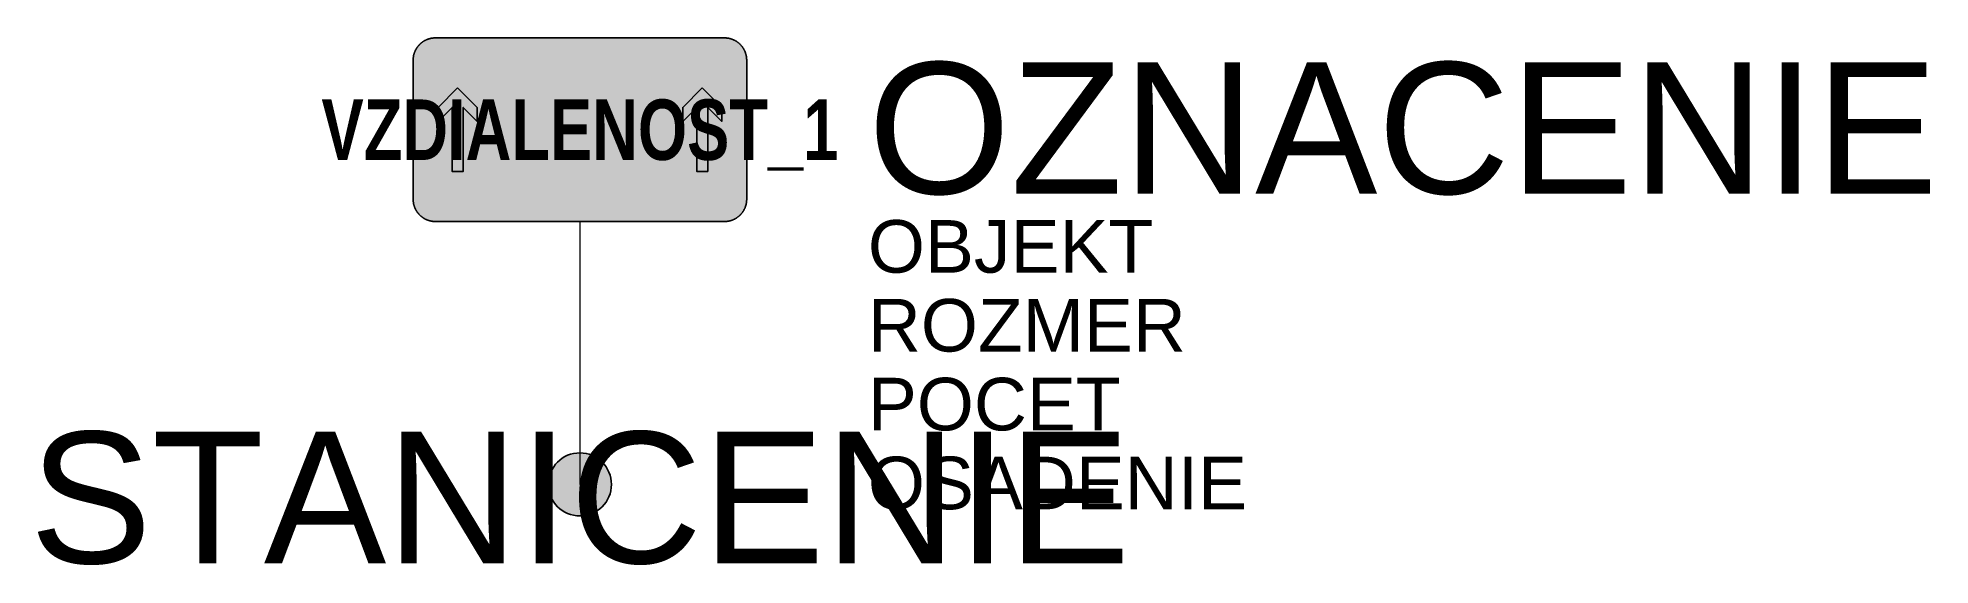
# Model space of a CAD drawing. Header units: metres. Extents: x -10.3 to 25.7, y -1.5 to 8.5.
import ezdxf
from ezdxf.enums import TextEntityAlignment as Align

# ---------------------------------------------------------------- set-up
doc = ezdxf.new("R2010")
doc.units = ezdxf.units.M
doc.layers.get('Defpoints').update_dxf_attribs({"color": 140, "lineweight": 5})
doc.styles.add('DZ', font='arialbd.ttf')
doc.styles.get("Standard").update_dxf_attribs({"font": 'arial.ttf'})

msp = doc.modelspace()

# ---------------------------------------------------------------- hatches: boundary and pattern name
at = {"true_color": 0xf1efea}
msp.add_hatch(color=7, dxfattribs=at).paths.add_polyline_path([(-2.752, 5), (-2.757, 5), (-2.762, 5), (-2.767, 5), (-2.773, 5), (-2.778, 5.001), (-2.783, 5.001), (-2.788, 5.002), (-2.793, 5.002), (-2.799, 5.003), (-2.804, 5.003), (-2.809, 5.004), (-2.814, 5.005), (-2.819, 5.005), (-2.824, 5.006), (-2.83, 5.007), (-2.835, 5.008), (-2.84, 5.009), (-2.845, 5.01), (-2.85, 5.012), (-2.855, 5.013), (-2.86, 5.014), (-2.865, 5.015), (-2.87, 5.017), (-2.875, 5.018), (-2.88, 5.02), (-2.885, 5.021), (-2.89, 5.023), (-2.894, 5.025), (-2.899, 5.027), (-2.904, 5.028), (-2.909, 5.03), (-2.914, 5.032), (-2.918, 5.034), (-2.923, 5.036), (-2.928, 5.038), (-2.933, 5.041), (-2.937, 5.043), (-2.942, 5.045), (-2.946, 5.047), (-2.951, 5.05), (-2.956, 5.052), (-2.96, 5.055), (-2.965, 5.057), (-2.969, 5.06), (-2.973, 5.063), (-2.978, 5.065), (-2.982, 5.068), (-2.987, 5.071), (-2.991, 5.074), (-2.995, 5.077), (-2.999, 5.08), (-3.004, 5.083), (-3.008, 5.086), (-3.012, 5.089), (-3.016, 5.093), (-3.02, 5.096), (-3.024, 5.099), (-3.028, 5.103), (-3.032, 5.106), (-3.036, 5.109), (-3.04, 5.113), (-3.044, 5.117), (-3.047, 5.12), (-3.051, 5.124), (-3.055, 5.128), (-3.058, 5.131), (-3.062, 5.135), (-3.065, 5.139), (-3.069, 5.143), (-3.072, 5.147), (-3.076, 5.151), (-3.079, 5.155), (-3.082, 5.159), (-3.086, 5.163), (-3.089, 5.167), (-3.092, 5.171), (-3.095, 5.176), (-3.098, 5.18), (-3.101, 5.184), (-3.104, 5.188), (-3.107, 5.193), (-3.109, 5.197), (-3.112, 5.201), (-3.115, 5.206), (-3.118, 5.21), (-3.12, 5.215), (-3.123, 5.219), (-3.125, 5.224), (-3.128, 5.229), (-3.13, 5.233), (-3.132, 5.238), (-3.134, 5.242), (-3.137, 5.247), (-3.139, 5.252), (-3.141, 5.256), (-3.143, 5.261), (-3.145, 5.266), (-3.147, 5.271), (-3.148, 5.276), (-3.15, 5.281), (-3.152, 5.285), (-3.154, 5.29), (-3.155, 5.295), (-3.157, 5.3), (-3.158, 5.305), (-3.16, 5.31), (-3.161, 5.315), (-3.162, 5.32), (-3.164, 5.325), (-3.165, 5.33), (-3.166, 5.335), (-3.167, 5.34), (-3.168, 5.345), (-3.169, 5.351), (-3.17, 5.356), (-3.17, 5.361), (-3.171, 5.366), (-3.172, 5.371), (-3.172, 5.376), (-3.173, 5.381), (-3.173, 5.387), (-3.174, 5.392), (-3.174, 5.397), (-3.174, 5.402), (-3.175, 5.408), (-3.175, 5.413), (-3.175, 5.418), (-3.175, 5.423), (-3.175, 8.069), (-3.175, 8.074), (-3.175, 8.08), (-3.175, 8.085), (-3.174, 8.09), (-3.174, 8.095), (-3.174, 8.101), (-3.173, 8.106), (-3.173, 8.111), (-3.172, 8.116), (-3.172, 8.121), (-3.171, 8.126), (-3.17, 8.132), (-3.17, 8.137), (-3.169, 8.142), (-3.168, 8.147), (-3.167, 8.152), (-3.166, 8.157), (-3.165, 8.162), (-3.164, 8.167), (-3.162, 8.172), (-3.161, 8.177), (-3.16, 8.182), (-3.158, 8.187), (-3.157, 8.192), (-3.155, 8.197), (-3.154, 8.202), (-3.152, 8.207), (-3.15, 8.212), (-3.148, 8.217), (-3.147, 8.222), (-3.145, 8.226), (-3.143, 8.231), (-3.141, 8.236), (-3.139, 8.241), (-3.137, 8.245), (-3.134, 8.25), (-3.132, 8.255), (-3.13, 8.259), (-3.128, 8.264), (-3.125, 8.268), (-3.123, 8.273), (-3.12, 8.278), (-3.118, 8.282), (-3.115, 8.286), (-3.112, 8.291), (-3.109, 8.295), (-3.107, 8.3), (-3.104, 8.304), (-3.101, 8.308), (-3.098, 8.313), (-3.095, 8.317), (-3.092, 8.321), (-3.089, 8.325), (-3.086, 8.329), (-3.082, 8.333), (-3.079, 8.337), (-3.076, 8.341), (-3.072, 8.345), (-3.069, 8.349), (-3.065, 8.353), (-3.062, 8.357), (-3.058, 8.361), (-3.055, 8.365), (-3.051, 8.368), (-3.047, 8.372), (-3.044, 8.376), (-3.04, 8.379), (-3.036, 8.383), (-3.032, 8.386), (-3.028, 8.39), (-3.024, 8.393), (-3.02, 8.397), (-3.016, 8.4), (-3.012, 8.403), (-3.008, 8.406), (-3.004, 8.409), (-2.999, 8.412), (-2.995, 8.415), (-2.991, 8.418), (-2.987, 8.421), (-2.982, 8.424), (-2.978, 8.427), (-2.973, 8.43), (-2.969, 8.432), (-2.965, 8.435), (-2.96, 8.438), (-2.956, 8.44), (-2.951, 8.443), (-2.946, 8.445), (-2.942, 8.447), (-2.937, 8.45), (-2.933, 8.452), (-2.928, 8.454), (-2.923, 8.456), (-2.918, 8.458), (-2.914, 8.46), (-2.909, 8.462), (-2.904, 8.464), (-2.899, 8.466), (-2.894, 8.468), (-2.89, 8.469), (-2.885, 8.471), (-2.88, 8.473), (-2.875, 8.474), (-2.87, 8.476), (-2.865, 8.477), (-2.86, 8.478), (-2.855, 8.48), (-2.85, 8.481), (-2.845, 8.482), (-2.84, 8.483), (-2.835, 8.484), (-2.83, 8.485), (-2.824, 8.486), (-2.819, 8.487), (-2.814, 8.488), (-2.809, 8.489), (-2.804, 8.489), (-2.799, 8.49), (-2.793, 8.49), (-2.788, 8.491), (-2.783, 8.491), (-2.778, 8.492), (-2.773, 8.492), (-2.767, 8.492), (-2.762, 8.492), (-2.757, 8.492), (-2.752, 8.492), (2.752, 8.493), (2.757, 8.492), (2.762, 8.492), (2.767, 8.492), (2.773, 8.492), (2.778, 8.492), (2.783, 8.491), (2.788, 8.491), (2.793, 8.49), (2.799, 8.49), (2.804, 8.489), (2.809, 8.489), (2.814, 8.488), (2.819, 8.487), (2.824, 8.486), (2.83, 8.485), (2.835, 8.484), (2.84, 8.483), (2.845, 8.482), (2.85, 8.481), (2.855, 8.48), (2.86, 8.478), (2.865, 8.477), (2.87, 8.476), (2.875, 8.474), (2.88, 8.473), (2.885, 8.471), (2.89, 8.469), (2.894, 8.468), (2.899, 8.466), (2.904, 8.464), (2.909, 8.462), (2.914, 8.46), (2.918, 8.458), (2.923, 8.456), (2.928, 8.454), (2.933, 8.452), (2.937, 8.45), (2.942, 8.447), (2.946, 8.445), (2.951, 8.443), (2.956, 8.44), (2.96, 8.438), (2.965, 8.435), (2.969, 8.432), (2.973, 8.43), (2.978, 8.427), (2.982, 8.424), (2.987, 8.421), (2.991, 8.418), (2.995, 8.415), (2.999, 8.412), (3.003, 8.409), (3.008, 8.406), (3.012, 8.403), (3.016, 8.4), (3.02, 8.397), (3.024, 8.393), (3.028, 8.39), (3.032, 8.386), (3.036, 8.383), (3.04, 8.379), (3.044, 8.376), (3.047, 8.372), (3.051, 8.368), (3.055, 8.365), (3.058, 8.361), (3.062, 8.357), (3.065, 8.353), (3.069, 8.349), (3.072, 8.345), (3.076, 8.341), (3.079, 8.337), (3.082, 8.333), (3.086, 8.329), (3.089, 8.325), (3.092, 8.321), (3.095, 8.317), (3.098, 8.313), (3.101, 8.308), (3.104, 8.304), (3.107, 8.3), (3.109, 8.295), (3.112, 8.291), (3.115, 8.286), (3.118, 8.282), (3.12, 8.278), (3.123, 8.273), (3.125, 8.268), (3.128, 8.264), (3.13, 8.259), (3.132, 8.255), (3.134, 8.25), (3.137, 8.245), (3.139, 8.241), (3.141, 8.236), (3.143, 8.231), (3.145, 8.226), (3.147, 8.222), (3.148, 8.217), (3.15, 8.212), (3.152, 8.207), (3.154, 8.202), (3.155, 8.197), (3.157, 8.192), (3.158, 8.187), (3.16, 8.182), (3.161, 8.177), (3.162, 8.172), (3.163, 8.167), (3.165, 8.162), (3.166, 8.157), (3.167, 8.152), (3.168, 8.147), (3.169, 8.142), (3.17, 8.137), (3.17, 8.132), (3.171, 8.126), (3.172, 8.121), (3.172, 8.116), (3.173, 8.111), (3.173, 8.106), (3.174, 8.101), (3.174, 8.095), (3.174, 8.09), (3.175, 8.085), (3.175, 8.08), (3.175, 8.074), (3.175, 8.069), (3.175, 5.423), (3.175, 5.418), (3.175, 5.413), (3.175, 5.408), (3.174, 5.402), (3.174, 5.397), (3.174, 5.392), (3.173, 5.387), (3.173, 5.381), (3.172, 5.376), (3.172, 5.371), (3.171, 5.366), (3.17, 5.361), (3.17, 5.356), (3.169, 5.351), (3.168, 5.345), (3.167, 5.34), (3.166, 5.335), (3.165, 5.33), (3.163, 5.325), (3.162, 5.32), (3.161, 5.315), (3.16, 5.31), (3.158, 5.305), (3.157, 5.3), (3.155, 5.295), (3.154, 5.29), (3.152, 5.285), (3.15, 5.281), (3.148, 5.276), (3.147, 5.271), (3.145, 5.266), (3.143, 5.261), (3.141, 5.256), (3.139, 5.252), (3.137, 5.247), (3.134, 5.242), (3.132, 5.238), (3.13, 5.233), (3.128, 5.229), (3.125, 5.224), (3.123, 5.219), (3.12, 5.215), (3.118, 5.21), (3.115, 5.206), (3.112, 5.201), (3.109, 5.197), (3.107, 5.193), (3.104, 5.188), (3.101, 5.184), (3.098, 5.18), (3.095, 5.176), (3.092, 5.171), (3.089, 5.167), (3.086, 5.163), (3.082, 5.159), (3.079, 5.155), (3.076, 5.151), (3.072, 5.147), (3.069, 5.143), (3.065, 5.139), (3.062, 5.135), (3.058, 5.131), (3.055, 5.128), (3.051, 5.124), (3.047, 5.12), (3.044, 5.117), (3.04, 5.113), (3.036, 5.109), (3.032, 5.106), (3.028, 5.103), (3.024, 5.099), (3.02, 5.096), (3.016, 5.093), (3.012, 5.089), (3.008, 5.086), (3.003, 5.083), (2.999, 5.08), (2.995, 5.077), (2.991, 5.074), (2.987, 5.071), (2.982, 5.068), (2.978, 5.065), (2.973, 5.063), (2.969, 5.06), (2.965, 5.057), (2.96, 5.055), (2.956, 5.052), (2.951, 5.05), (2.946, 5.047), (2.942, 5.045), (2.937, 5.043), (2.933, 5.041), (2.928, 5.038), (2.923, 5.036), (2.918, 5.034), (2.914, 5.032), (2.909, 5.03), (2.904, 5.028), (2.899, 5.027), (2.894, 5.025), (2.89, 5.023), (2.885, 5.021), (2.88, 5.02), (2.875, 5.018), (2.87, 5.017), (2.865, 5.015), (2.86, 5.014), (2.855, 5.013), (2.85, 5.012), (2.845, 5.01), (2.84, 5.009), (2.835, 5.008), (2.83, 5.007), (2.824, 5.006), (2.819, 5.005), (2.814, 5.005), (2.809, 5.004), (2.804, 5.003), (2.799, 5.003), (2.793, 5.002), (2.788, 5.002), (2.783, 5.001), (2.778, 5.001), (2.773, 5), (2.767, 5), (2.762, 5), (2.757, 5), (2.752, 5)])
at = {"true_color": 0x9b9b9b}
h = msp.add_hatch(color=253, dxfattribs=at)
h.paths.add_polyline_path([(-2.752, 5.106), (-2.76, 5.106), (-2.768, 5.106), (-2.776, 5.107), (-2.784, 5.107), (-2.792, 5.108), (-2.8, 5.109), (-2.808, 5.111), (-2.816, 5.112), (-2.823, 5.114), (-2.831, 5.116), (-2.839, 5.118), (-2.846, 5.12), (-2.854, 5.122), (-2.861, 5.125), (-2.868, 5.128), (-2.875, 5.131), (-2.882, 5.134), (-2.889, 5.137), (-2.896, 5.141), (-2.903, 5.144), (-2.91, 5.148), (-2.916, 5.152), (-2.923, 5.156), (-2.929, 5.16), (-2.935, 5.164), (-2.942, 5.169), (-2.948, 5.174), (-2.954, 5.178), (-2.959, 5.183), (-2.965, 5.188), (-2.971, 5.193), (-2.976, 5.199), (-2.981, 5.204), (-2.987, 5.21), (-2.992, 5.215), (-2.997, 5.221), (-3.001, 5.227), (-3.006, 5.233), (-3.011, 5.239), (-3.015, 5.246), (-3.019, 5.252), (-3.023, 5.259), (-3.027, 5.265), (-3.031, 5.272), (-3.034, 5.279), (-3.038, 5.286), (-3.041, 5.293), (-3.044, 5.3), (-3.047, 5.307), (-3.05, 5.314), (-3.052, 5.321), (-3.055, 5.329), (-3.057, 5.336), (-3.059, 5.344), (-3.061, 5.352), (-3.063, 5.359), (-3.064, 5.367), (-3.066, 5.375), (-3.067, 5.383), (-3.068, 5.391), (-3.068, 5.399), (-3.069, 5.407), (-3.069, 5.415), (-3.069, 5.423), (-3.069, 8.069), (-3.069, 8.077), (-3.069, 8.085), (-3.068, 8.094), (-3.068, 8.102), (-3.067, 8.11), (-3.066, 8.117), (-3.064, 8.125), (-3.063, 8.133), (-3.061, 8.141), (-3.059, 8.149), (-3.057, 8.156), (-3.055, 8.164), (-3.052, 8.171), (-3.05, 8.178), (-3.047, 8.186), (-3.044, 8.193), (-3.041, 8.2), (-3.038, 8.207), (-3.034, 8.214), (-3.031, 8.22), (-3.027, 8.227), (-3.023, 8.234), (-3.019, 8.24), (-3.015, 8.247), (-3.011, 8.253), (-3.006, 8.259), (-3.001, 8.265), (-2.997, 8.271), (-2.992, 8.277), (-2.987, 8.283), (-2.981, 8.288), (-2.976, 8.294), (-2.971, 8.299), (-2.965, 8.304), (-2.959, 8.309), (-2.954, 8.314), (-2.948, 8.319), (-2.942, 8.324), (-2.935, 8.328), (-2.929, 8.332), (-2.923, 8.337), (-2.916, 8.341), (-2.91, 8.345), (-2.903, 8.348), (-2.896, 8.352), (-2.889, 8.355), (-2.882, 8.359), (-2.875, 8.362), (-2.868, 8.365), (-2.861, 8.367), (-2.854, 8.37), (-2.846, 8.372), (-2.839, 8.375), (-2.831, 8.377), (-2.823, 8.378), (-2.816, 8.38), (-2.808, 8.382), (-2.8, 8.383), (-2.792, 8.384), (-2.784, 8.385), (-2.776, 8.386), (-2.768, 8.386), (-2.76, 8.387), (-2.752, 8.387), (2.752, 8.387), (2.76, 8.387), (2.768, 8.386), (2.776, 8.386), (2.784, 8.385), (2.792, 8.384), (2.8, 8.383), (2.808, 8.382), (2.816, 8.38), (2.823, 8.378), (2.831, 8.377), (2.839, 8.375), (2.846, 8.372), (2.853, 8.37), (2.861, 8.367), (2.868, 8.365), (2.875, 8.362), (2.882, 8.359), (2.889, 8.355), (2.896, 8.352), (2.903, 8.348), (2.91, 8.345), (2.916, 8.341), (2.923, 8.337), (2.929, 8.332), (2.935, 8.328), (2.942, 8.324), (2.948, 8.319), (2.954, 8.314), (2.959, 8.309), (2.965, 8.304), (2.971, 8.299), (2.976, 8.294), (2.981, 8.288), (2.987, 8.283), (2.992, 8.277), (2.997, 8.271), (3.001, 8.265), (3.006, 8.259), (3.011, 8.253), (3.015, 8.247), (3.019, 8.24), (3.023, 8.234), (3.027, 8.227), (3.031, 8.22), (3.034, 8.214), (3.038, 8.207), (3.041, 8.2), (3.044, 8.193), (3.047, 8.186), (3.05, 8.178), (3.052, 8.171), (3.055, 8.164), (3.057, 8.156), (3.059, 8.149), (3.061, 8.141), (3.063, 8.133), (3.064, 8.125), (3.066, 8.117), (3.067, 8.11), (3.068, 8.102), (3.068, 8.094), (3.069, 8.085), (3.069, 8.077), (3.069, 8.069), (3.069, 5.423), (3.069, 5.415), (3.069, 5.407), (3.068, 5.399), (3.068, 5.391), (3.067, 5.383), (3.066, 5.375), (3.064, 5.367), (3.063, 5.359), (3.061, 5.352), (3.059, 5.344), (3.057, 5.336), (3.055, 5.329), (3.052, 5.321), (3.05, 5.314), (3.047, 5.307), (3.044, 5.3), (3.041, 5.293), (3.038, 5.286), (3.034, 5.279), (3.031, 5.272), (3.027, 5.265), (3.023, 5.259), (3.019, 5.252), (3.015, 5.246), (3.011, 5.239), (3.006, 5.233), (3.001, 5.227), (2.997, 5.221), (2.992, 5.215), (2.987, 5.21), (2.981, 5.204), (2.976, 5.199), (2.971, 5.193), (2.965, 5.188), (2.959, 5.183), (2.954, 5.178), (2.948, 5.174), (2.942, 5.169), (2.935, 5.164), (2.929, 5.16), (2.923, 5.156), (2.916, 5.152), (2.91, 5.148), (2.903, 5.144), (2.896, 5.141), (2.889, 5.137), (2.882, 5.134), (2.875, 5.131), (2.868, 5.128), (2.861, 5.125), (2.853, 5.122), (2.846, 5.12), (2.839, 5.118), (2.831, 5.116), (2.823, 5.114), (2.816, 5.112), (2.808, 5.111), (2.8, 5.109), (2.792, 5.108), (2.784, 5.107), (2.776, 5.107), (2.768, 5.106), (2.76, 5.106), (2.752, 5.106)])
h.paths.add_polyline_path([(-2.752, 5.265), (-2.756, 5.265), (-2.76, 5.265), (-2.764, 5.265), (-2.768, 5.265), (-2.772, 5.266), (-2.776, 5.266), (-2.78, 5.267), (-2.784, 5.268), (-2.788, 5.269), (-2.791, 5.27), (-2.795, 5.271), (-2.799, 5.272), (-2.803, 5.273), (-2.806, 5.274), (-2.81, 5.276), (-2.813, 5.277), (-2.817, 5.279), (-2.82, 5.28), (-2.824, 5.282), (-2.827, 5.284), (-2.831, 5.286), (-2.834, 5.288), (-2.837, 5.29), (-2.84, 5.292), (-2.844, 5.294), (-2.847, 5.296), (-2.85, 5.298), (-2.853, 5.301), (-2.856, 5.303), (-2.858, 5.306), (-2.861, 5.308), (-2.864, 5.311), (-2.867, 5.314), (-2.869, 5.317), (-2.872, 5.319), (-2.874, 5.322), (-2.877, 5.325), (-2.879, 5.328), (-2.881, 5.331), (-2.883, 5.335), (-2.885, 5.338), (-2.887, 5.341), (-2.889, 5.344), (-2.891, 5.348), (-2.893, 5.351), (-2.895, 5.354), (-2.896, 5.358), (-2.898, 5.361), (-2.899, 5.365), (-2.901, 5.369), (-2.902, 5.372), (-2.903, 5.376), (-2.904, 5.38), (-2.905, 5.384), (-2.906, 5.387), (-2.907, 5.391), (-2.908, 5.395), (-2.909, 5.399), (-2.909, 5.403), (-2.91, 5.407), (-2.91, 5.411), (-2.91, 5.415), (-2.91, 5.419), (-2.91, 5.423), (-2.91, 8.069), (-2.91, 8.073), (-2.91, 8.077), (-2.91, 8.081), (-2.91, 8.085), (-2.909, 8.089), (-2.909, 8.093), (-2.908, 8.097), (-2.907, 8.101), (-2.906, 8.105), (-2.905, 8.109), (-2.904, 8.113), (-2.903, 8.116), (-2.902, 8.12), (-2.901, 8.124), (-2.899, 8.127), (-2.898, 8.131), (-2.896, 8.134), (-2.895, 8.138), (-2.893, 8.141), (-2.891, 8.145), (-2.889, 8.148), (-2.887, 8.151), (-2.885, 8.155), (-2.883, 8.158), (-2.881, 8.161), (-2.879, 8.164), (-2.877, 8.167), (-2.874, 8.17), (-2.872, 8.173), (-2.869, 8.176), (-2.867, 8.179), (-2.864, 8.181), (-2.861, 8.184), (-2.858, 8.187), (-2.856, 8.189), (-2.853, 8.192), (-2.85, 8.194), (-2.847, 8.196), (-2.844, 8.199), (-2.84, 8.201), (-2.837, 8.203), (-2.834, 8.205), (-2.831, 8.207), (-2.827, 8.209), (-2.824, 8.211), (-2.82, 8.212), (-2.817, 8.214), (-2.813, 8.215), (-2.81, 8.217), (-2.806, 8.218), (-2.803, 8.22), (-2.799, 8.221), (-2.795, 8.222), (-2.791, 8.223), (-2.788, 8.224), (-2.784, 8.225), (-2.78, 8.225), (-2.776, 8.226), (-2.772, 8.227), (-2.768, 8.227), (-2.764, 8.227), (-2.76, 8.228), (-2.756, 8.228), (-2.752, 8.228), (2.752, 8.228), (2.756, 8.228), (2.76, 8.228), (2.764, 8.227), (2.768, 8.227), (2.772, 8.227), (2.776, 8.226), (2.78, 8.225), (2.784, 8.225), (2.787, 8.224), (2.791, 8.223), (2.795, 8.222), (2.799, 8.221), (2.803, 8.22), (2.806, 8.218), (2.81, 8.217), (2.813, 8.215), (2.817, 8.214), (2.82, 8.212), (2.824, 8.211), (2.827, 8.209), (2.831, 8.207), (2.834, 8.205), (2.837, 8.203), (2.84, 8.201), (2.844, 8.199), (2.847, 8.196), (2.85, 8.194), (2.853, 8.192), (2.856, 8.189), (2.858, 8.187), (2.861, 8.184), (2.864, 8.181), (2.867, 8.179), (2.869, 8.176), (2.872, 8.173), (2.874, 8.17), (2.877, 8.167), (2.879, 8.164), (2.881, 8.161), (2.883, 8.158), (2.885, 8.155), (2.887, 8.151), (2.889, 8.148), (2.891, 8.145), (2.893, 8.141), (2.895, 8.138), (2.896, 8.134), (2.898, 8.131), (2.899, 8.127), (2.901, 8.124), (2.902, 8.12), (2.903, 8.116), (2.904, 8.113), (2.905, 8.109), (2.906, 8.105), (2.907, 8.101), (2.908, 8.097), (2.909, 8.093), (2.909, 8.089), (2.91, 8.085), (2.91, 8.081), (2.91, 8.077), (2.91, 8.073), (2.91, 8.069), (2.91, 5.423), (2.91, 5.419), (2.91, 5.415), (2.91, 5.411), (2.91, 5.407), (2.909, 5.403), (2.909, 5.399), (2.908, 5.395), (2.907, 5.391), (2.906, 5.387), (2.905, 5.384), (2.904, 5.38), (2.903, 5.376), (2.902, 5.372), (2.901, 5.369), (2.899, 5.365), (2.898, 5.361), (2.896, 5.358), (2.895, 5.354), (2.893, 5.351), (2.891, 5.348), (2.889, 5.344), (2.887, 5.341), (2.885, 5.338), (2.883, 5.335), (2.881, 5.331), (2.879, 5.328), (2.877, 5.325), (2.874, 5.322), (2.872, 5.319), (2.869, 5.317), (2.867, 5.314), (2.864, 5.311), (2.861, 5.308), (2.858, 5.306), (2.856, 5.303), (2.853, 5.301), (2.85, 5.298), (2.847, 5.296), (2.844, 5.294), (2.84, 5.292), (2.837, 5.29), (2.834, 5.288), (2.831, 5.286), (2.827, 5.284), (2.824, 5.282), (2.82, 5.28), (2.817, 5.279), (2.813, 5.277), (2.81, 5.276), (2.806, 5.274), (2.803, 5.273), (2.799, 5.272), (2.795, 5.271), (2.791, 5.27), (2.787, 5.269), (2.784, 5.268), (2.78, 5.267), (2.776, 5.266), (2.772, 5.266), (2.768, 5.265), (2.764, 5.265), (2.76, 5.265), (2.756, 5.265), (2.752, 5.265)], flags=16)
for points in [[(-2.328, 7.54), (-1.958, 7.17), (-1.958, 6.905), (-2.222, 7.17), (-2.222, 5.953), (-2.434, 5.953), (-2.434, 7.17), (-2.699, 6.905), (-2.699, 7.17)], [(2.328, 7.54), (2.699, 7.17), (2.699, 6.905), (2.434, 7.17), (2.434, 5.953), (2.223, 5.953), (2.223, 7.17), (1.958, 6.905), (1.958, 7.17)]]:
    msp.add_hatch(color=253, dxfattribs=at).paths.add_polyline_path(points)
h = msp.add_hatch(color=0)
h.dxf.hatch_style = 1
h.paths.add_polyline_path([(0.6, 0, 1), (-0.6, 0, 1)])

# ---------------------------------------------------------------- linework, layer by layer
at = {"lineweight": 9}
msp.add_line((0, 5), (0, 2.5), dxfattribs=at)
at = {"color": 0, "lineweight": 9}
msp.add_line((0, 2.5), (0, 0), dxfattribs=at)
at = {"color": 7, "true_color": 0xf1efea}
msp.add_lwpolyline([(-2.752, 5), (-2.757, 5), (-2.762, 5), (-2.767, 5), (-2.773, 5), (-2.778, 5.001), (-2.783, 5.001), (-2.788, 5.002), (-2.793, 5.002), (-2.799, 5.003), (-2.804, 5.003), (-2.809, 5.004), (-2.814, 5.005), (-2.819, 5.005), (-2.824, 5.006), (-2.83, 5.007), (-2.835, 5.008), (-2.84, 5.009), (-2.845, 5.01), (-2.85, 5.012), (-2.855, 5.013), (-2.86, 5.014), (-2.865, 5.015), (-2.87, 5.017), (-2.875, 5.018), (-2.88, 5.02), (-2.885, 5.021), (-2.89, 5.023), (-2.894, 5.025), (-2.899, 5.027), (-2.904, 5.028), (-2.909, 5.03), (-2.914, 5.032), (-2.918, 5.034), (-2.923, 5.036), (-2.928, 5.038), (-2.933, 5.041), (-2.937, 5.043), (-2.942, 5.045), (-2.946, 5.047), (-2.951, 5.05), (-2.956, 5.052), (-2.96, 5.055), (-2.965, 5.057), (-2.969, 5.06), (-2.973, 5.063), (-2.978, 5.065), (-2.982, 5.068), (-2.987, 5.071), (-2.991, 5.074), (-2.995, 5.077), (-2.999, 5.08), (-3.004, 5.083), (-3.008, 5.086), (-3.012, 5.089), (-3.016, 5.093), (-3.02, 5.096), (-3.024, 5.099), (-3.028, 5.103), (-3.032, 5.106), (-3.036, 5.109), (-3.04, 5.113), (-3.044, 5.117), (-3.047, 5.12), (-3.051, 5.124), (-3.055, 5.128), (-3.058, 5.131), (-3.062, 5.135), (-3.065, 5.139), (-3.069, 5.143), (-3.072, 5.147), (-3.076, 5.151), (-3.079, 5.155), (-3.082, 5.159), (-3.086, 5.163), (-3.089, 5.167), (-3.092, 5.171), (-3.095, 5.176), (-3.098, 5.18), (-3.101, 5.184), (-3.104, 5.188), (-3.107, 5.193), (-3.109, 5.197), (-3.112, 5.201), (-3.115, 5.206), (-3.118, 5.21), (-3.12, 5.215), (-3.123, 5.219), (-3.125, 5.224), (-3.128, 5.229), (-3.13, 5.233), (-3.132, 5.238), (-3.134, 5.242), (-3.137, 5.247), (-3.139, 5.252), (-3.141, 5.256), (-3.143, 5.261), (-3.145, 5.266), (-3.147, 5.271), (-3.148, 5.276), (-3.15, 5.281), (-3.152, 5.285), (-3.154, 5.29), (-3.155, 5.295), (-3.157, 5.3), (-3.158, 5.305), (-3.16, 5.31), (-3.161, 5.315), (-3.162, 5.32), (-3.164, 5.325), (-3.165, 5.33), (-3.166, 5.335), (-3.167, 5.34), (-3.168, 5.345), (-3.169, 5.351), (-3.17, 5.356), (-3.17, 5.361), (-3.171, 5.366), (-3.172, 5.371), (-3.172, 5.376), (-3.173, 5.381), (-3.173, 5.387), (-3.174, 5.392), (-3.174, 5.397), (-3.174, 5.402), (-3.175, 5.408), (-3.175, 5.413), (-3.175, 5.418), (-3.175, 5.423), (-3.175, 8.069), (-3.175, 8.074), (-3.175, 8.08), (-3.175, 8.085), (-3.174, 8.09), (-3.174, 8.095), (-3.174, 8.101), (-3.173, 8.106), (-3.173, 8.111), (-3.172, 8.116), (-3.172, 8.121), (-3.171, 8.126), (-3.17, 8.132), (-3.17, 8.137), (-3.169, 8.142), (-3.168, 8.147), (-3.167, 8.152), (-3.166, 8.157), (-3.165, 8.162), (-3.164, 8.167), (-3.162, 8.172), (-3.161, 8.177), (-3.16, 8.182), (-3.158, 8.187), (-3.157, 8.192), (-3.155, 8.197), (-3.154, 8.202), (-3.152, 8.207), (-3.15, 8.212), (-3.148, 8.217), (-3.147, 8.222), (-3.145, 8.226), (-3.143, 8.231), (-3.141, 8.236), (-3.139, 8.241), (-3.137, 8.245), (-3.134, 8.25), (-3.132, 8.255), (-3.13, 8.259), (-3.128, 8.264), (-3.125, 8.268), (-3.123, 8.273), (-3.12, 8.278), (-3.118, 8.282), (-3.115, 8.286), (-3.112, 8.291), (-3.109, 8.295), (-3.107, 8.3), (-3.104, 8.304), (-3.101, 8.308), (-3.098, 8.313), (-3.095, 8.317), (-3.092, 8.321), (-3.089, 8.325), (-3.086, 8.329), (-3.082, 8.333), (-3.079, 8.337), (-3.076, 8.341), (-3.072, 8.345), (-3.069, 8.349), (-3.065, 8.353), (-3.062, 8.357), (-3.058, 8.361), (-3.055, 8.365), (-3.051, 8.368), (-3.047, 8.372), (-3.044, 8.376), (-3.04, 8.379), (-3.036, 8.383), (-3.032, 8.386), (-3.028, 8.39), (-3.024, 8.393), (-3.02, 8.397), (-3.016, 8.4), (-3.012, 8.403), (-3.008, 8.406), (-3.004, 8.409), (-2.999, 8.412), (-2.995, 8.415), (-2.991, 8.418), (-2.987, 8.421), (-2.982, 8.424), (-2.978, 8.427), (-2.973, 8.43), (-2.969, 8.432), (-2.965, 8.435), (-2.96, 8.438), (-2.956, 8.44), (-2.951, 8.443), (-2.946, 8.445), (-2.942, 8.447), (-2.937, 8.45), (-2.933, 8.452), (-2.928, 8.454), (-2.923, 8.456), (-2.918, 8.458), (-2.914, 8.46), (-2.909, 8.462), (-2.904, 8.464), (-2.899, 8.466), (-2.894, 8.468), (-2.89, 8.469), (-2.885, 8.471), (-2.88, 8.473), (-2.875, 8.474), (-2.87, 8.476), (-2.865, 8.477), (-2.86, 8.478), (-2.855, 8.48), (-2.85, 8.481), (-2.845, 8.482), (-2.84, 8.483), (-2.835, 8.484), (-2.83, 8.485), (-2.824, 8.486), (-2.819, 8.487), (-2.814, 8.488), (-2.809, 8.489), (-2.804, 8.489), (-2.799, 8.49), (-2.793, 8.49), (-2.788, 8.491), (-2.783, 8.491), (-2.778, 8.492), (-2.773, 8.492), (-2.767, 8.492), (-2.762, 8.492), (-2.757, 8.492), (-2.752, 8.492), (2.752, 8.493), (2.757, 8.492), (2.762, 8.492), (2.767, 8.492), (2.773, 8.492), (2.778, 8.492), (2.783, 8.491), (2.788, 8.491), (2.793, 8.49), (2.799, 8.49), (2.804, 8.489), (2.809, 8.489), (2.814, 8.488), (2.819, 8.487), (2.824, 8.486), (2.83, 8.485), (2.835, 8.484), (2.84, 8.483), (2.845, 8.482), (2.85, 8.481), (2.855, 8.48), (2.86, 8.478), (2.865, 8.477), (2.87, 8.476), (2.875, 8.474), (2.88, 8.473), (2.885, 8.471), (2.89, 8.469), (2.894, 8.468), (2.899, 8.466), (2.904, 8.464), (2.909, 8.462), (2.914, 8.46), (2.918, 8.458), (2.923, 8.456), (2.928, 8.454), (2.933, 8.452), (2.937, 8.45), (2.942, 8.447), (2.946, 8.445), (2.951, 8.443), (2.956, 8.44), (2.96, 8.438), (2.965, 8.435), (2.969, 8.432), (2.973, 8.43), (2.978, 8.427), (2.982, 8.424), (2.987, 8.421), (2.991, 8.418), (2.995, 8.415), (2.999, 8.412), (3.003, 8.409), (3.008, 8.406), (3.012, 8.403), (3.016, 8.4), (3.02, 8.397), (3.024, 8.393), (3.028, 8.39), (3.032, 8.386), (3.036, 8.383), (3.04, 8.379), (3.044, 8.376), (3.047, 8.372), (3.051, 8.368), (3.055, 8.365), (3.058, 8.361), (3.062, 8.357), (3.065, 8.353), (3.069, 8.349), (3.072, 8.345), (3.076, 8.341), (3.079, 8.337), (3.082, 8.333), (3.086, 8.329), (3.089, 8.325), (3.092, 8.321), (3.095, 8.317), (3.098, 8.313), (3.101, 8.308), (3.104, 8.304), (3.107, 8.3), (3.109, 8.295), (3.112, 8.291), (3.115, 8.286), (3.118, 8.282), (3.12, 8.278), (3.123, 8.273), (3.125, 8.268), (3.128, 8.264), (3.13, 8.259), (3.132, 8.255), (3.134, 8.25), (3.137, 8.245), (3.139, 8.241), (3.141, 8.236), (3.143, 8.231), (3.145, 8.226), (3.147, 8.222), (3.148, 8.217), (3.15, 8.212), (3.152, 8.207), (3.154, 8.202), (3.155, 8.197), (3.157, 8.192), (3.158, 8.187), (3.16, 8.182), (3.161, 8.177), (3.162, 8.172), (3.163, 8.167), (3.165, 8.162), (3.166, 8.157), (3.167, 8.152), (3.168, 8.147), (3.169, 8.142), (3.17, 8.137), (3.17, 8.132), (3.171, 8.126), (3.172, 8.121), (3.172, 8.116), (3.173, 8.111), (3.173, 8.106), (3.174, 8.101), (3.174, 8.095), (3.174, 8.09), (3.175, 8.085), (3.175, 8.08), (3.175, 8.074), (3.175, 8.069), (3.175, 5.423), (3.175, 5.418), (3.175, 5.413), (3.175, 5.408), (3.174, 5.402), (3.174, 5.397), (3.174, 5.392), (3.173, 5.387), (3.173, 5.381), (3.172, 5.376), (3.172, 5.371), (3.171, 5.366), (3.17, 5.361), (3.17, 5.356), (3.169, 5.351), (3.168, 5.345), (3.167, 5.34), (3.166, 5.335), (3.165, 5.33), (3.163, 5.325), (3.162, 5.32), (3.161, 5.315), (3.16, 5.31), (3.158, 5.305), (3.157, 5.3), (3.155, 5.295), (3.154, 5.29), (3.152, 5.285), (3.15, 5.281), (3.148, 5.276), (3.147, 5.271), (3.145, 5.266), (3.143, 5.261), (3.141, 5.256), (3.139, 5.252), (3.137, 5.247), (3.134, 5.242), (3.132, 5.238), (3.13, 5.233), (3.128, 5.229), (3.125, 5.224), (3.123, 5.219), (3.12, 5.215), (3.118, 5.21), (3.115, 5.206), (3.112, 5.201), (3.109, 5.197), (3.107, 5.193), (3.104, 5.188), (3.101, 5.184), (3.098, 5.18), (3.095, 5.176), (3.092, 5.171), (3.089, 5.167), (3.086, 5.163), (3.082, 5.159), (3.079, 5.155), (3.076, 5.151), (3.072, 5.147), (3.069, 5.143), (3.065, 5.139), (3.062, 5.135), (3.058, 5.131), (3.055, 5.128), (3.051, 5.124), (3.047, 5.12), (3.044, 5.117), (3.04, 5.113), (3.036, 5.109), (3.032, 5.106), (3.028, 5.103), (3.024, 5.099), (3.02, 5.096), (3.016, 5.093), (3.012, 5.089), (3.008, 5.086), (3.003, 5.083), (2.999, 5.08), (2.995, 5.077), (2.991, 5.074), (2.987, 5.071), (2.982, 5.068), (2.978, 5.065), (2.973, 5.063), (2.969, 5.06), (2.965, 5.057), (2.96, 5.055), (2.956, 5.052), (2.951, 5.05), (2.946, 5.047), (2.942, 5.045), (2.937, 5.043), (2.933, 5.041), (2.928, 5.038), (2.923, 5.036), (2.918, 5.034), (2.914, 5.032), (2.909, 5.03), (2.904, 5.028), (2.899, 5.027), (2.894, 5.025), (2.89, 5.023), (2.885, 5.021), (2.88, 5.02), (2.875, 5.018), (2.87, 5.017), (2.865, 5.015), (2.86, 5.014), (2.855, 5.013), (2.85, 5.012), (2.845, 5.01), (2.84, 5.009), (2.835, 5.008), (2.83, 5.007), (2.824, 5.006), (2.819, 5.005), (2.814, 5.005), (2.809, 5.004), (2.804, 5.003), (2.799, 5.003), (2.793, 5.002), (2.788, 5.002), (2.783, 5.001), (2.778, 5.001), (2.773, 5), (2.767, 5), (2.762, 5), (2.757, 5), (2.752, 5), (-2.752, 5)], dxfattribs=at)
at = {"color": 253, "true_color": 0x9b9b9b}
for points in [[(-2.328, 7.54), (-1.958, 7.17), (-1.958, 6.905), (-2.222, 7.17), (-2.222, 5.953), (-2.434, 5.953), (-2.434, 7.17), (-2.699, 6.905), (-2.699, 7.17), (-2.328, 7.54)], [(2.328, 7.54), (2.699, 7.17), (2.699, 6.905), (2.434, 7.17), (2.434, 5.953), (2.223, 5.953), (2.223, 7.17), (1.958, 6.905), (1.958, 7.17), (2.328, 7.54)]]:
    msp.add_lwpolyline(points, dxfattribs=at)
at = {"color": 0}
msp.add_circle((0, 0), 0.6, dxfattribs=at)

# ---------------------------------------------------------------- texts
msp.add_attdef('OZNACENIE', (5.482, 5.527), '502-LOOKVIDITELNOST', height=2.5)
at = {"color": 253, "true_color": 0x9b9b9b, "style": 'DZ', "width": 0.75}
msp.add_attdef('VZDIALENOST_1', text='800 m', height=1.15, dxfattribs=at).set_placement((0, 6.746), align=Align.MIDDLE_CENTER)
msp.add_attdef('STANICENIE', text='', height=2.5).set_placement((0, 1), align=Align.TOP_CENTER)
at = {"layer": 'Defpoints'}
for tag, p, s in [('OBJEKT', (5.482, 4.027), 'Jestvujúci'), ('ROZMER', (5.482, 2.527), '231x420/330x600/412x750'), ('POCET', (5.482, 1.027), ''), ('OSADENIE', (5.482, -0.473), '')]:
    msp.add_attdef(tag, p, s, height=1, dxfattribs=at)

doc.saveas('drawing.dxf')
